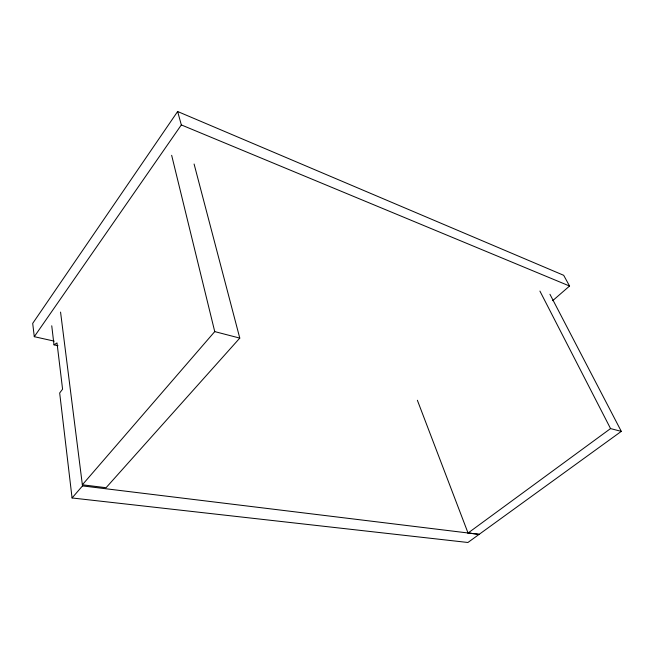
<?xml version="1.0" encoding="UTF-8"?>
<svg xmlns="http://www.w3.org/2000/svg" width="654" height="654" viewBox="0 0 654 654"><rect width="100%" height="100%" fill="white"/><g stroke="black" fill="none" stroke-linecap="round" stroke-linejoin="round"><path stroke-width="0.98" d="M552.655 300.685L569.56 286.027L563.683 275.301L177.635 111.515L32.7 323.378L34.286 336.687L54.192 341.126M34.286 336.687L181.33 124.922L177.635 111.515M171.659 155.309L214.741 331.603L82.363 484.794L106.071 487.712L239.781 338.102L194.083 164.015M549.949 294.275L621.3 431.378L467.921 542.485L72.063 497.972L82.502 485.906L60.56 312.097M417.375 400.264L468.051 533.035L610.55 428.583L621.3 431.378M51.748 325.79L53.996 344.838L57.004 342.925L62.58 389.171L59.678 392.989L72.063 497.972M468.092 533.002L471.591 533.419M468.051 533.035L479.219 534.351L82.502 485.906M53.996 344.838L57.985 345.721M214.741 331.603L239.781 338.102M181.33 124.922L569.56 286.027M539.918 291.087L610.55 428.583"/></g></svg>
